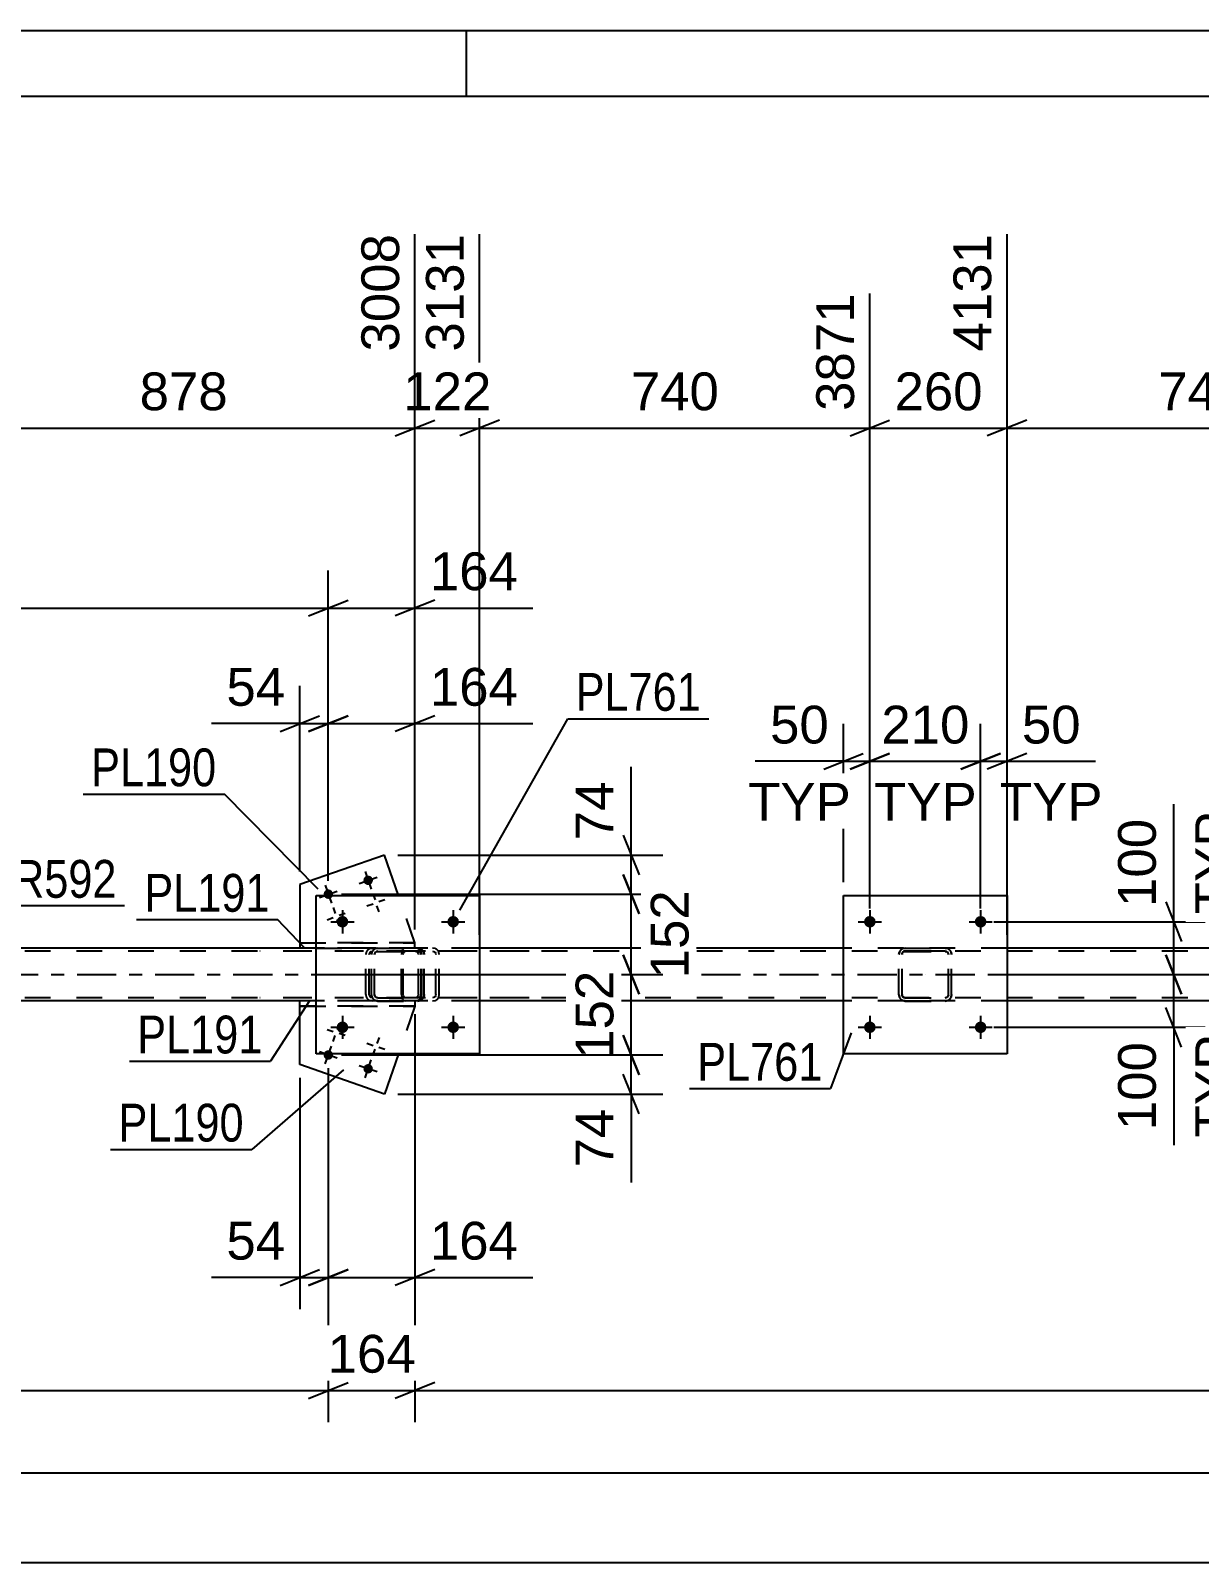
# Model space of a CAD drawing. Header units: millimetres. Extents: x -116 to 725, y -385 to 209.
# Drawn here: x 62 to 150.7, y 92.8 to 208.9 of the extents above; entities that cross this region are included whole.
import ezdxf

# ---------------------------------------------------------------- set-up
doc = ezdxf.new("R2010")
doc.units = ezdxf.units.MM
doc.linetypes.add('DXK_LINE_DOT2', pattern=[3.9198, 1.9599, -1.9599])
doc.linetypes.add('DXK_LINE_DOT3', pattern=[5.9187, 2.979, -0.9799, 0.9799, -0.9799])
doc.styles.add('Arial', font='arial.ttf', dxfattribs={"height": 0.2})
doc.styles.add('Arial Narrow', font='ARIALN.TTF', dxfattribs={"height": 0.2})

# ---------------------------------------------------------------- blocks, each defined once
blk = doc.blocks.new('Unknown-203724257-1113')
at = {"color": 5, "linetype": 'Continuous'}
for p, q in [((725.07, 208.87), (-115.93, 208.87)), ((95.07, 203.87), (95.07, 208.87)), ((720.07, 203.87), (-110.93, 203.87))]:
    blk.add_line(p, q, dxfattribs=at)
blk = doc.blocks.new('Part-203724257-3873 - 3799')
at = {"color": 7, "linetype": 'DXK_LINE_DOT2'}
for p, q in [((90.41, 139.33), (90.31, 139.29)), ((99.81, 139.33), (90.41, 139.33)), ((91.69, 139.09), (91.69, 139.33)), ((92.69, 139.29), (92.5, 139.33)), ((90.16, 139.03), (90.14, 138.85)), ((90.14, 135.81), (90.14, 138.85)), ((90.22, 139.19), (90.16, 139.03)), ((90.31, 139.29), (90.22, 139.19)), ((90.27, 138.85), (90.28, 138.94)), ((90.27, 135.81), (90.27, 138.85)), ((90.28, 138.94), (90.31, 139.02)), ((90.31, 139.02), (90.36, 139.07)), ((90.36, 139.07), (90.41, 139.09)), ((99.81, 139.09), (90.41, 139.09)), ((92.5, 139.09), (92.6, 139.07)), ((92.6, 139.07), (92.68, 139.02)), ((92.68, 139.02), (92.73, 138.94)), ((92.73, 138.94), (92.75, 138.85)), ((92.75, 135.81), (92.75, 138.85)), ((93, 138.85), (92.97, 139.03)), ((93, 135.81), (93, 138.85)), ((90.14, 135.81), (90.16, 135.62)), ((90.16, 135.62), (90.22, 135.47)), ((90.22, 135.47), (90.31, 135.36)), ((90.28, 135.71), (90.27, 135.81)), ((90.31, 135.64), (90.28, 135.71)), ((90.36, 135.58), (90.31, 135.64)), ((90.31, 135.36), (90.41, 135.33)), ((90.41, 135.57), (90.36, 135.58)), ((99.81, 135.57), (90.41, 135.57)), ((99.81, 135.33), (90.41, 135.33)), ((91.69, 135.33), (91.69, 135.57)), ((92.6, 135.58), (92.5, 135.57)), ((92.5, 135.33), (92.69, 135.36)), ((92.68, 135.64), (92.6, 135.58)), ((92.73, 135.71), (92.68, 135.64)), ((92.75, 135.81), (92.73, 135.71)), ((92.97, 135.62), (93, 135.81))]:
    blk.add_line(p, q, dxfattribs=at)
for centre, start, end in [((92.52, 138.83), 23.8494, 68.8059), ((92.52, 135.82), 291.1941, 336.1506)]:
    blk.add_arc(centre, 0.492, start, end, dxfattribs=at)
blk = doc.blocks.new('Part-203724257-3809 - 3799')
at = {"color": 7, "linetype": 'DXK_LINE_DOT2'}
for p, q in [((88.16, 139.29), (88.34, 139.33)), ((88.34, 139.32), (88.16, 139.29)), ((88.34, 139.32), (88.34, 139.33)), ((88.34, 139.33), (91.38, 139.33)), ((88.34, 139.32), (91.38, 139.32)), ((91.38, 139.32), (91.38, 139.33)), ((91.38, 139.33), (91.57, 139.29)), ((91.57, 139.29), (91.38, 139.32)), ((87.86, 138.85), (87.9, 139.03)), ((87.9, 139.03), (87.86, 138.84)), ((87.86, 135.8), (87.86, 138.85)), ((88.1, 138.84), (88.12, 138.94)), ((88.12, 138.94), (88.1, 138.85)), ((88.1, 135.8), (88.1, 138.85)), ((88.17, 139.02), (88.12, 138.94)), ((88.12, 138.94), (88.17, 139.01)), ((88.17, 139.01), (88.25, 139.07)), ((88.25, 139.07), (88.17, 139.02)), ((88.34, 139.09), (88.25, 139.07)), ((88.25, 139.07), (88.34, 139.08)), ((88.34, 139.08), (88.34, 139.09)), ((91.38, 139.09), (88.34, 139.09)), ((88.34, 139.08), (91.38, 139.08)), ((91.38, 139.08), (91.38, 139.09)), ((91.48, 139.07), (91.38, 139.09)), ((91.38, 139.08), (91.48, 139.07)), ((91.48, 139.07), (91.55, 139.01)), ((91.55, 139.02), (91.48, 139.07)), ((91.61, 138.94), (91.55, 139.02)), ((91.55, 139.01), (91.61, 138.94)), ((91.61, 138.94), (91.62, 138.84)), ((91.62, 138.85), (91.61, 138.94)), ((91.62, 135.8), (91.62, 138.85)), ((91.83, 139.03), (91.86, 138.85)), ((91.86, 138.84), (91.83, 139.03)), ((91.86, 135.8), (91.86, 138.85)), ((87.9, 135.62), (87.86, 135.81)), ((87.86, 135.8), (87.9, 135.62)), ((88.1, 135.81), (88.12, 135.71)), ((88.12, 135.71), (88.1, 135.8)), ((88.17, 135.64), (88.12, 135.71)), ((88.12, 135.71), (88.17, 135.64)), ((88.34, 135.33), (88.16, 135.36)), ((88.16, 135.36), (88.34, 135.32)), ((88.25, 135.58), (88.17, 135.64)), ((88.17, 135.64), (88.25, 135.58)), ((88.34, 135.56), (88.25, 135.58)), ((88.25, 135.58), (88.34, 135.57)), ((88.34, 135.56), (88.34, 135.57)), ((88.34, 135.57), (91.38, 135.57)), ((88.34, 135.56), (91.38, 135.56)), ((88.34, 135.32), (88.34, 135.33)), ((88.34, 135.33), (91.38, 135.33)), ((88.34, 135.32), (91.38, 135.32)), ((91.48, 135.58), (91.38, 135.56)), ((91.38, 135.57), (91.48, 135.58)), ((91.38, 135.56), (91.38, 135.57)), ((91.57, 135.36), (91.38, 135.33)), ((91.38, 135.32), (91.57, 135.36)), ((91.38, 135.32), (91.38, 135.33)), ((91.55, 135.64), (91.48, 135.58)), ((91.48, 135.58), (91.55, 135.64)), ((91.61, 135.71), (91.55, 135.64)), ((91.55, 135.64), (91.61, 135.71)), ((91.61, 135.71), (91.62, 135.81)), ((91.62, 135.8), (91.61, 135.71)), ((91.86, 135.81), (91.83, 135.62)), ((91.83, 135.62), (91.86, 135.8))]:
    blk.add_line(p, q, dxfattribs=at)
at = {"color": 7, "linetype": 'DXK_LINE_DOT3'}
blk.add_line((89.86, 137.32), (89.86, 137.33), dxfattribs=at)
at = {"color": 7, "linetype": 'DXK_LINE_DOT2'}
for centre, start, end in [((88.34, 138.85), 112.5, 157.5), ((88.34, 138.84), 112.5, 157.5), ((91.38, 138.85), 22.5, 67.5), ((91.38, 138.84), 22.5, 67.5), ((88.34, 135.81), 202.5, 247.5), ((88.34, 135.8), 202.5, 247.5), ((91.38, 135.81), 292.5, 337.5), ((91.38, 135.8), 292.5, 337.5)]:
    blk.add_arc(centre, 0.48, start, end, dxfattribs=at)
blk = doc.blocks.new('Part-203724257-3808 - 3799')
at = {"color": 2, "linetype": 'Continuous'}
for p, q in [((83.66, 131.32), (83.66, 143.32)), ((83.66, 143.32), (96.06, 143.32)), ((96.06, 143.32), (96.06, 131.32)), ((96.06, 131.32), (83.66, 131.32))]:
    blk.add_line(p, q, dxfattribs=at)
blk = doc.blocks.new('Part-203724257-3814 - 3799')
at = {"color": 2, "linetype": 'Continuous'}
for p, q in [((123.66, 131.32), (123.66, 143.32)), ((123.66, 143.32), (136.06, 143.32)), ((136.06, 143.32), (136.06, 131.32)), ((136.06, 131.32), (123.66, 131.32))]:
    blk.add_line(p, q, dxfattribs=at)
blk = doc.blocks.new('Part-203724257-3815 - 3799')
at = {"color": 7, "linetype": 'DXK_LINE_DOT2'}
for p, q in [((128.16, 139.29), (128.34, 139.33)), ((128.34, 139.32), (128.16, 139.29)), ((128.34, 139.32), (128.34, 139.33)), ((128.34, 139.33), (131.38, 139.33)), ((128.34, 139.32), (131.38, 139.32)), ((131.38, 139.32), (131.38, 139.33)), ((131.38, 139.33), (131.57, 139.29)), ((131.57, 139.29), (131.38, 139.32)), ((127.86, 138.85), (127.9, 139.03)), ((127.9, 139.03), (127.86, 138.84)), ((127.86, 135.8), (127.86, 138.85)), ((128.1, 138.84), (128.12, 138.94)), ((128.12, 138.94), (128.1, 138.85)), ((128.1, 135.8), (128.1, 138.85)), ((128.17, 139.02), (128.12, 138.94)), ((128.12, 138.94), (128.17, 139.01)), ((128.17, 139.01), (128.25, 139.07)), ((128.25, 139.07), (128.17, 139.02)), ((128.34, 139.09), (128.25, 139.07)), ((128.25, 139.07), (128.34, 139.08)), ((128.34, 139.08), (128.34, 139.09)), ((131.38, 139.09), (128.34, 139.09)), ((128.34, 139.08), (131.38, 139.08)), ((131.38, 139.08), (131.38, 139.09)), ((131.47, 139.07), (131.38, 139.09)), ((131.38, 139.08), (131.47, 139.07)), ((131.47, 139.07), (131.55, 139.01)), ((131.55, 139.02), (131.47, 139.07)), ((131.6, 138.94), (131.55, 139.02)), ((131.55, 139.01), (131.6, 138.94)), ((131.6, 138.94), (131.62, 138.84)), ((131.62, 138.85), (131.6, 138.94)), ((131.62, 135.8), (131.62, 138.85)), ((131.83, 139.03), (131.86, 138.85)), ((131.86, 138.84), (131.83, 139.03)), ((131.86, 135.8), (131.86, 138.85)), ((127.9, 135.62), (127.86, 135.81)), ((127.86, 135.8), (127.9, 135.62)), ((128.1, 135.81), (128.12, 135.71)), ((128.12, 135.71), (128.1, 135.8)), ((128.17, 135.64), (128.12, 135.71)), ((128.12, 135.71), (128.17, 135.64)), ((128.34, 135.33), (128.16, 135.36)), ((128.16, 135.36), (128.34, 135.32)), ((128.25, 135.58), (128.17, 135.64)), ((128.17, 135.64), (128.25, 135.58)), ((128.34, 135.56), (128.25, 135.58)), ((128.25, 135.58), (128.34, 135.57)), ((128.34, 135.56), (128.34, 135.57)), ((128.34, 135.57), (131.38, 135.57)), ((128.34, 135.56), (131.38, 135.56)), ((128.34, 135.32), (128.34, 135.33)), ((128.34, 135.33), (131.38, 135.33)), ((128.34, 135.32), (131.38, 135.32)), ((131.47, 135.58), (131.38, 135.56)), ((131.38, 135.57), (131.47, 135.58)), ((131.38, 135.56), (131.38, 135.57)), ((131.57, 135.36), (131.38, 135.33)), ((131.38, 135.32), (131.57, 135.36)), ((131.38, 135.32), (131.38, 135.33)), ((131.55, 135.64), (131.47, 135.58)), ((131.47, 135.58), (131.55, 135.64)), ((131.6, 135.71), (131.55, 135.64)), ((131.55, 135.64), (131.6, 135.71)), ((131.6, 135.71), (131.62, 135.81)), ((131.62, 135.8), (131.6, 135.71)), ((131.86, 135.81), (131.83, 135.62)), ((131.83, 135.62), (131.86, 135.8))]:
    blk.add_line(p, q, dxfattribs=at)
at = {"color": 7, "linetype": 'DXK_LINE_DOT3'}
blk.add_line((129.86, 137.32), (129.86, 137.33), dxfattribs=at)
at = {"color": 7, "linetype": 'DXK_LINE_DOT2'}
for centre, start, end in [((128.34, 138.85), 112.5, 157.5), ((128.34, 138.84), 112.5, 157.5), ((131.38, 138.85), 22.5, 67.5), ((131.38, 138.84), 22.5, 67.5), ((128.34, 135.81), 202.5, 247.5), ((128.34, 135.8), 202.5, 247.5), ((131.38, 135.81), 292.5, 337.5), ((131.38, 135.8), 292.5, 337.5)]:
    blk.add_arc(centre, 0.48, start, end, dxfattribs=at)
blk = doc.blocks.new('Bolt-203724257-3846 - 3799')
at = {"linetype": 'Continuous'}
for points in [[(86.1, 133.33, -1), (85.22, 133.33, -1)], [(94.5, 133.33, -1), (93.62, 133.33, -1)]]:
    blk.add_hatch(color=1, dxfattribs=at).paths.add_polyline_path(points)
at = {"color": 1, "linetype": 'Continuous'}
for p, q in [((85.66, 134.21), (85.66, 132.45)), ((94.06, 134.21), (94.06, 132.45)), ((84.78, 133.33), (86.54, 133.33)), ((93.18, 133.33), (94.94, 133.33))]:
    blk.add_line(p, q, dxfattribs=at)
blk = doc.blocks.new('Bolt-203724257-3847 - 3799')
at = {"linetype": 'Continuous'}
for points in [[(126.1, 141.33, -1), (125.22, 141.33, -1)], [(134.5, 141.33, -1), (133.62, 141.33, -1)]]:
    blk.add_hatch(color=1, dxfattribs=at).paths.add_polyline_path(points)
at = {"color": 1, "linetype": 'Continuous'}
for p, q in [((125.66, 142.21), (125.66, 140.45)), ((134.06, 142.21), (134.06, 140.45)), ((124.78, 141.33), (126.54, 141.33)), ((133.18, 141.33), (134.94, 141.33))]:
    blk.add_line(p, q, dxfattribs=at)
blk = doc.blocks.new('Bolt-203724257-3848 - 3799')
at = {"linetype": 'Continuous'}
for points in [[(126.1, 133.33, -1), (125.22, 133.33, -1)], [(134.5, 133.33, -1), (133.62, 133.33, -1)]]:
    blk.add_hatch(color=1, dxfattribs=at).paths.add_polyline_path(points)
at = {"color": 1, "linetype": 'Continuous'}
for p, q in [((125.66, 134.21), (125.66, 132.45)), ((134.06, 134.21), (134.06, 132.45)), ((124.78, 133.33), (126.54, 133.33)), ((133.18, 133.33), (134.94, 133.33))]:
    blk.add_line(p, q, dxfattribs=at)
blk = doc.blocks.new('Bolt-203724257-3851 - 3799')
at = {"linetype": 'Continuous'}
for points in [[(87.95, 144.59, -1), (87.27, 144.35, -1)], [(84.93, 143.54, -1), (84.25, 143.3, -1)]]:
    blk.add_hatch(color=1, dxfattribs=at).paths.add_polyline_path(points)
at = {"color": 1, "linetype": 'Continuous'}
for p, q in [((87.38, 145.15), (87.85, 143.79)), ((84.36, 144.1), (84.83, 142.74)), ((86.93, 144.23), (88.29, 144.7)), ((83.91, 143.18), (85.27, 143.65)), ((87.97, 143.45), (88.13, 142.99)), ((88.88, 143), (88.43, 142.85)), ((84.95, 142.4), (85.1, 141.95)), ((85.86, 141.95), (85.41, 141.8)), ((87.52, 142.53), (87.98, 142.69)), ((88.44, 142.09), (88.28, 142.54)), ((84.5, 141.48), (84.95, 141.64)), ((85.42, 141.04), (85.26, 141.49))]:
    blk.add_line(p, q, dxfattribs=at)
blk = doc.blocks.new('Part-203724257-3857 - 3799')
at = {"color": 2, "linetype": 'Continuous'}
for p, q in [((82.43, 139.33), (56.06, 139.33)), ((123.66, 139.33), (96.06, 139.33)), ((163.66, 139.33), (136.06, 139.33)), ((82.43, 135.33), (56.06, 135.33)), ((123.66, 135.33), (96.06, 135.33)), ((163.66, 135.33), (136.06, 135.33))]:
    blk.add_line(p, q, dxfattribs=at)
at = {"color": 7, "linetype": 'DXK_LINE_DOT2'}
for p, q in [((96.06, 139.33), (82.43, 139.33)), ((136.06, 139.33), (123.66, 139.33)), ((624.06, 139.09), (-29.17, 139.09)), ((624.06, 135.57), (-29.17, 135.57)), ((96.06, 135.33), (82.43, 135.33)), ((136.06, 135.33), (123.66, 135.33))]:
    blk.add_line(p, q, dxfattribs=at)
at = {"color": 7, "linetype": 'DXK_LINE_DOT3'}
blk.add_line((-29.17, 137.33), (624.06, 137.33), dxfattribs=at)
blk = doc.blocks.new('Bolt-203724257-3901 - 3799')
at = {"linetype": 'Continuous'}
for points in [[(86.1, 141.33, -1), (85.22, 141.33, -1)], [(94.5, 141.33, -1), (93.62, 141.33, -1)]]:
    blk.add_hatch(color=1, dxfattribs=at).paths.add_polyline_path(points)
at = {"color": 1, "linetype": 'Continuous'}
for p, q in [((85.66, 142.21), (85.66, 140.45)), ((94.06, 142.21), (94.06, 140.45)), ((84.78, 141.33), (86.54, 141.33)), ((93.18, 141.33), (94.94, 141.33))]:
    blk.add_line(p, q, dxfattribs=at)
blk = doc.blocks.new('Part-203724257-3981 - 3799')
at = {"color": 2, "linetype": 'Continuous'}
for p, q in [((82.43, 139.73), (82.43, 139.33)), ((82.43, 139.73), (83.66, 139.73)), ((83.66, 139.33), (82.43, 139.33))]:
    blk.add_line(p, q, dxfattribs=at)
at = {"color": 7, "linetype": 'DXK_LINE_DOT2'}
for p, q in [((91.16, 139.73), (83.66, 139.73)), ((83.66, 139.33), (91.16, 139.33)), ((91.16, 139.33), (91.16, 139.73))]:
    blk.add_line(p, q, dxfattribs=at)
blk = doc.blocks.new('Part-203724257-4031 - 3799')
at = {"color": 7, "linetype": 'DXK_LINE_DOT2'}
for p, q in [((91.17, 139.33), (79.4, 139.33)), ((87.94, 139.33), (87.74, 139.29)), ((91.37, 139.29), (91.17, 139.33)), ((91.17, 139.09), (79.4, 139.09)), ((87.47, 139.03), (87.43, 138.85)), ((87.43, 135.81), (87.43, 138.85)), ((87.68, 138.85), (87.7, 138.94)), ((87.68, 135.81), (87.68, 138.85)), ((87.7, 138.94), (87.76, 139.02)), ((87.76, 139.02), (87.84, 139.07)), ((87.84, 139.07), (87.94, 139.09)), ((91.17, 139.09), (91.27, 139.07)), ((91.27, 139.07), (91.36, 139.02)), ((91.36, 139.02), (91.41, 138.94)), ((91.41, 138.94), (91.43, 138.85)), ((91.43, 135.81), (91.43, 138.85)), ((91.69, 138.85), (91.65, 139.03)), ((91.69, 135.81), (91.69, 138.85)), ((91.17, 135.57), (79.4, 135.57)), ((91.17, 135.33), (79.4, 135.33)), ((87.43, 135.81), (87.47, 135.62)), ((87.7, 135.71), (87.68, 135.81)), ((87.76, 135.64), (87.7, 135.71)), ((87.74, 135.36), (87.94, 135.33)), ((87.84, 135.58), (87.76, 135.64)), ((87.94, 135.57), (87.84, 135.58)), ((91.27, 135.58), (91.17, 135.57)), ((91.17, 135.33), (91.37, 135.36)), ((91.36, 135.64), (91.27, 135.58)), ((91.41, 135.71), (91.36, 135.64)), ((91.43, 135.81), (91.41, 135.71)), ((91.65, 135.62), (91.69, 135.81))]:
    blk.add_line(p, q, dxfattribs=at)
for centre, start, end in [((87.92, 138.82), 110.7583, 155.68), ((91.19, 138.82), 24.32, 69.2417), ((87.92, 135.83), 204.32, 249.2417), ((91.19, 135.83), 290.7583, 335.68)]:
    blk.add_arc(centre, 0.496, start, end, dxfattribs=at)
blk = doc.blocks.new('Part-203724257-4054 - 3799')
at = {"color": 2, "linetype": 'Continuous'}
for p, q in [((88.86, 146.38), (82.43, 144.15)), ((89.92, 143.32), (88.86, 146.38)), ((82.43, 144.15), (82.43, 139.73))]:
    blk.add_line(p, q, dxfattribs=at)
at = {"color": 7, "linetype": 'DXK_LINE_DOT2'}
for p, q in [((91.16, 139.73), (89.92, 143.32)), ((82.43, 139.73), (91.16, 139.73))]:
    blk.add_line(p, q, dxfattribs=at)
blk = doc.blocks.new('Bolt-203724257-4088 - 3799')
at = {"linetype": 'Continuous'}
for points in [[(84.25, 131.35, -1), (84.93, 131.11, -1)], [(87.27, 130.3, -1), (87.95, 130.07, -1)]]:
    blk.add_hatch(color=1, dxfattribs=at).paths.add_polyline_path(points)
at = {"color": 1, "linetype": 'Continuous'}
for p, q in [((85.42, 133.61), (85.26, 133.16)), ((84.5, 133.17), (84.95, 133.01)), ((84.95, 132.25), (85.1, 132.71)), ((85.86, 132.7), (85.41, 132.85)), ((88.44, 132.56), (88.28, 132.11)), ((85.27, 131), (83.91, 131.47)), ((84.36, 130.55), (84.83, 131.91)), ((87.52, 132.12), (87.98, 131.96)), ((87.97, 131.2), (88.13, 131.66)), ((88.88, 131.65), (88.43, 131.81)), ((88.29, 129.95), (86.93, 130.42)), ((87.38, 129.5), (87.85, 130.86))]:
    blk.add_line(p, q, dxfattribs=at)
blk = doc.blocks.new('Part-203724257-4093 - 3799')
at = {"color": 2, "linetype": 'Continuous'}
for p, q in [((83.66, 135.33), (82.43, 135.33)), ((82.43, 134.93), (82.43, 135.33)), ((83.66, 134.93), (82.43, 134.93))]:
    blk.add_line(p, q, dxfattribs=at)
at = {"color": 7, "linetype": 'DXK_LINE_DOT2'}
for p, q in [((91.16, 135.33), (83.66, 135.33)), ((91.16, 134.93), (83.66, 134.93)), ((91.16, 135.33), (91.16, 134.93))]:
    blk.add_line(p, q, dxfattribs=at)
blk = doc.blocks.new('Part-203724257-4098 - 3799')
at = {"color": 2, "linetype": 'Continuous'}
for p, q in [((82.43, 130.5), (82.43, 134.93)), ((89.92, 131.32), (88.86, 128.27)), ((88.86, 128.27), (82.43, 130.5))]:
    blk.add_line(p, q, dxfattribs=at)
at = {"color": 7, "linetype": 'DXK_LINE_DOT2'}
for p, q in [((82.43, 134.93), (91.16, 134.93)), ((91.16, 134.93), (89.92, 131.32))]:
    blk.add_line(p, q, dxfattribs=at)
blk = doc.blocks.new('StraightDimension-203724257-4194 - 3799')
at = {"color": 7, "linetype": 'Continuous'}
for p, q in [((84.59, 144.42), (84.59, 159.2)), ((91.16, 140.73), (91.16, 159.2)), ((83.09, 155.75), (86.09, 156.95)), ((92.66, 156.95), (89.66, 155.75)), ((84.59, 156.35), (91.16, 156.35)), ((91.16, 156.35), (100.09, 156.35)), ((91.16, 156.35), (100.09, 156.35))]:
    blk.add_line(p, q, dxfattribs=at)
at = {"color": 0}
blk.add_wipeout([(99.56, 157.1), (99.56, 161.3), (91.69, 161.3), (91.69, 157.1)], dxfattribs=at)
at = {"color": 3, "style": 'Arial'}
blk.add_text('164', height=2.865, dxfattribs=at).set_placement((92.29, 157.7))
blk = doc.blocks.new('StraightDimension-203724257-22665 - 3799')
at = {"color": 7, "linetype": 'Continuous'}
for p, q in [((84.59, 144.42), (84.59, 167.96)), ((91.16, 140.73), (91.16, 167.96)), ((83.09, 164.51), (86.09, 165.71)), ((84.59, 165.11), (91.16, 165.11)), ((92.66, 165.71), (89.66, 164.51)), ((91.16, 165.11), (100.09, 165.11)), ((91.16, 165.11), (100.09, 165.11))]:
    blk.add_line(p, q, dxfattribs=at)
at = {"color": 0}
blk.add_wipeout([(99.56, 165.86), (99.56, 170.06), (91.69, 170.06), (91.69, 165.86)], dxfattribs=at)
at = {"color": 3, "style": 'Arial'}
blk.add_text('164', height=2.865, dxfattribs=at).set_placement((92.29, 166.46))
blk = doc.blocks.new('StraightDimension-203724257-4124 - 3799')
at = {"color": 7, "linetype": 'Continuous'}
for p, q in [((13.49, 130.32), (13.49, 103.4)), ((84.59, 130.23), (84.59, 103.4)), ((14.99, 106.4), (11.99, 105.2)), ((13.49, 105.8), (84.59, 105.8)), ((83.09, 105.2), (86.09, 106.4))]:
    blk.add_line(p, q, dxfattribs=at)
at = {"color": 0}
blk.add_wipeout([(54.09, 106.55), (54.09, 110.75), (43.99, 110.75), (43.99, 106.55)], dxfattribs=at)
at = {"color": 3, "style": 'Arial'}
blk.add_text('1778', height=2.865, dxfattribs=at).set_placement((44.59, 107.15))
blk = doc.blocks.new('StraightDimension-203724257-13118 - 3799')
at = {"color": 7, "linetype": 'Continuous'}
for p, q in [((107.56, 146.38), (107.56, 153.08)), ((107.56, 146.38), (107.56, 153.08)), ((106.96, 147.88), (108.16, 144.88)), ((89.86, 146.38), (109.96, 146.38)), ((107.56, 143.42), (107.56, 146.38)), ((108.16, 141.92), (106.96, 144.92)), ((85.59, 143.42), (109.96, 143.42))]:
    blk.add_line(p, q, dxfattribs=at)
at = {"color": 0}
blk.add_wipeout([(106.81, 152.55), (102.61, 152.55), (102.61, 146.91), (106.81, 146.91)], dxfattribs=at)
at = {"color": 3, "style": 'Arial'}
blk.add_text('74', height=2.865, rotation=90.0002, dxfattribs=at).set_placement((106.21, 147.51))
blk = doc.blocks.new('StraightDimension-203724257-4101 - 3799')
at = {"color": 7, "linetype": 'Continuous'}
for p, q in [((91.16, 134.33), (91.16, 103.4)), ((92.66, 106.4), (89.66, 105.2)), ((91.16, 105.8), (657.91, 105.8))]:
    blk.add_line(p, q, dxfattribs=at)
blk = doc.blocks.new('StraightDimension-203724257-13119 - 3799')
at = {"color": 7, "linetype": 'Continuous'}
for p, q in [((106.96, 144.92), (108.16, 141.92)), ((85.59, 143.42), (110.41, 143.42)), ((107.56, 137.33), (107.56, 143.42)), ((108.16, 135.83), (106.96, 138.83)), ((86.18, 137.33), (110.41, 137.33))]:
    blk.add_line(p, q, dxfattribs=at)
at = {"color": 0}
blk.add_wipeout([(112.51, 144.31), (108.31, 144.31), (108.31, 136.44), (112.51, 136.44)], dxfattribs=at)
at = {"color": 3, "style": 'Arial'}
blk.add_text('152', height=2.865, rotation=90.0002, dxfattribs=at).set_placement((111.91, 137.04))
blk = doc.blocks.new('StraightDimension-203724257-4114 - 3799')
at = {"color": 7, "linetype": 'Continuous'}
for p, q in [((91.16, 134.33), (91.16, 103.4)), ((84.59, 130.23), (84.59, 103.4)), ((83.09, 105.2), (86.09, 106.4)), ((84.59, 105.8), (91.16, 105.8)), ((92.66, 106.4), (89.66, 105.2))]:
    blk.add_line(p, q, dxfattribs=at)
at = {"color": 0}
blk.add_wipeout([(91.81, 106.55), (91.81, 110.75), (83.94, 110.75), (83.94, 106.55)], dxfattribs=at)
at = {"color": 3, "style": 'Arial'}
blk.add_text('164', height=2.865, dxfattribs=at).set_placement((84.54, 107.15))
blk = doc.blocks.new('StraightDimension-203724257-4202 - 3799')
at = {"color": 7, "linetype": 'Continuous'}
for p, q in [((82.43, 145.15), (82.43, 159.2)), ((84.59, 144.42), (84.59, 159.2)), ((80.93, 155.75), (83.93, 156.95)), ((86.09, 156.95), (83.09, 155.75)), ((82.43, 156.35), (75.73, 156.35)), ((82.43, 156.35), (75.73, 156.35)), ((82.43, 156.35), (84.59, 156.35))]:
    blk.add_line(p, q, dxfattribs=at)
at = {"color": 0}
blk.add_wipeout([(81.91, 157.1), (81.91, 161.3), (76.26, 161.3), (76.26, 157.1)], dxfattribs=at)
at = {"color": 3, "style": 'Arial'}
blk.add_text('54', height=2.865, dxfattribs=at).set_placement((76.86, 157.7))
blk = doc.blocks.new('StraightDimension-203724257-4213 - 3799')
at = {"color": 7, "linetype": 'Continuous'}
for p, q in [((91.16, 133.93), (91.16, 111.97)), ((84.59, 130.23), (84.59, 111.97)), ((83.09, 113.77), (86.09, 114.97)), ((92.66, 114.97), (89.66, 113.77)), ((84.59, 114.37), (91.16, 114.37)), ((91.16, 114.37), (100.09, 114.37)), ((91.16, 114.37), (100.09, 114.37))]:
    blk.add_line(p, q, dxfattribs=at)
at = {"color": 0}
blk.add_wipeout([(99.56, 115.12), (99.56, 119.32), (91.69, 119.32), (91.69, 115.12)], dxfattribs=at)
at = {"color": 3, "style": 'Arial'}
blk.add_text('164', height=2.865, dxfattribs=at).set_placement((92.29, 115.72))
blk = doc.blocks.new('StraightDimension-203724257-4221 - 3799')
at = {"color": 7, "linetype": 'Continuous'}
for p, q in [((84.59, 130.23), (84.59, 111.97)), ((82.43, 129.5), (82.43, 111.97)), ((80.93, 113.77), (83.93, 114.97)), ((86.09, 114.97), (83.09, 113.77)), ((82.43, 114.37), (75.73, 114.37)), ((82.43, 114.37), (75.73, 114.37)), ((82.43, 114.37), (84.59, 114.37))]:
    blk.add_line(p, q, dxfattribs=at)
at = {"color": 0}
blk.add_wipeout([(81.91, 115.12), (81.91, 119.32), (76.26, 119.32), (76.26, 115.12)], dxfattribs=at)
at = {"color": 3, "style": 'Arial'}
blk.add_text('54', height=2.865, dxfattribs=at).set_placement((76.86, 115.72))
blk = doc.blocks.new('StraightDimension-203724257-4297 - 3799')
at = {"color": 7, "linetype": 'Continuous'}
for p, q in [((148.7, 141.33), (148.7, 150.25)), ((148.7, 141.33), (148.7, 150.25)), ((148.1, 142.83), (149.3, 139.83)), ((135.06, 141.33), (151.1, 141.33)), ((148.7, 137.33), (148.7, 141.33)), ((149.3, 135.83), (148.1, 138.83)), ((135.06, 137.33), (151.1, 137.33))]:
    blk.add_line(p, q, dxfattribs=at)
at = {"color": 0, "linetype": 'Continuous'}
blk.add_wipeout([(153.8, 150.27), (149.6, 150.27), (149.6, 141.3), (153.8, 141.3)], dxfattribs=at)
at = {"color": 0}
blk.add_wipeout([(147.95, 149.72), (143.75, 149.72), (143.75, 141.85), (147.95, 141.85)], dxfattribs=at)
at = {"color": 3, "style": 'Arial'}
blk.add_text('100', height=2.865, rotation=90.0002, dxfattribs=at).set_placement((147.35, 142.45))
at = {"color": 3, "linetype": 'Continuous', "style": 'Arial'}
blk.add_text('TYP', height=2.865, rotation=90.0002, dxfattribs=at).set_placement((153.2, 141.9))
blk = doc.blocks.new('StraightDimension-203724257-4320 - 3799')
at = {"color": 7, "linetype": 'Continuous'}
for p, q in [((148.1, 138.83), (149.3, 135.83)), ((135.06, 137.33), (151.1, 137.33)), ((148.7, 133.33), (148.7, 137.33)), ((149.3, 131.83), (148.1, 134.83)), ((135.06, 133.33), (151.1, 133.33)), ((148.7, 133.33), (148.7, 124.4)), ((148.7, 133.33), (148.7, 124.4))]:
    blk.add_line(p, q, dxfattribs=at)
at = {"color": 0}
blk.add_wipeout([(147.95, 132.8), (143.75, 132.8), (143.75, 124.93), (147.95, 124.93)], dxfattribs=at)
at = {"color": 0, "linetype": 'Continuous'}
blk.add_wipeout([(153.8, 133.35), (149.6, 133.35), (149.6, 124.38), (153.8, 124.38)], dxfattribs=at)
at = {"color": 3, "linetype": 'Continuous', "style": 'Arial'}
blk.add_text('TYP', height=2.865, rotation=90.0002, dxfattribs=at).set_placement((153.2, 124.98))
at = {"color": 3, "style": 'Arial'}
blk.add_text('100', height=2.865, rotation=90.0002, dxfattribs=at).set_placement((147.35, 125.53))
blk = doc.blocks.new('StraightDimension-203724257-4344 - 3799')
at = {"color": 7, "linetype": 'Continuous'}
for p, q in [((125.66, 142.33), (125.66, 156.34)), ((134.06, 142.33), (134.06, 156.34)), ((124.16, 152.89), (127.16, 154.09)), ((125.66, 153.49), (134.06, 153.49)), ((135.56, 154.09), (132.56, 152.89))]:
    blk.add_line(p, q, dxfattribs=at)
at = {"color": 0}
blk.add_wipeout([(133.8, 154.24), (133.8, 158.44), (125.93, 158.44), (125.93, 154.24)], dxfattribs=at)
at = {"color": 0, "linetype": 'Continuous'}
blk.add_wipeout([(134.35, 148.39), (134.35, 152.59), (125.38, 152.59), (125.38, 148.39)], dxfattribs=at)
at = {"color": 3, "style": 'Arial'}
blk.add_text('210', height=2.865, dxfattribs=at).set_placement((126.53, 154.84))
at = {"color": 3, "linetype": 'Continuous', "style": 'Arial'}
blk.add_text('TYP', height=2.865, dxfattribs=at).set_placement((125.98, 148.99))
blk = doc.blocks.new('StraightDimension-203724257-4360 - 3799')
at = {"color": 7, "linetype": 'Continuous'}
for p, q in [((134.06, 142.33), (134.06, 156.34)), ((136.06, 144.32), (136.06, 156.34)), ((132.56, 152.89), (135.56, 154.09)), ((134.06, 153.49), (136.06, 153.49)), ((137.56, 154.09), (134.56, 152.89)), ((136.06, 153.49), (142.76, 153.49)), ((136.06, 153.49), (142.76, 153.49))]:
    blk.add_line(p, q, dxfattribs=at)
at = {"color": 0}
blk.add_wipeout([(142.24, 154.24), (142.24, 158.44), (136.59, 158.44), (136.59, 154.24)], dxfattribs=at)
at = {"color": 0, "linetype": 'Continuous'}
blk.add_wipeout([(143.9, 148.39), (143.9, 152.59), (134.92, 152.59), (134.92, 148.39)], dxfattribs=at)
at = {"color": 3, "style": 'Arial'}
blk.add_text('50', height=2.865, dxfattribs=at).set_placement((137.19, 154.84))
at = {"color": 3, "linetype": 'Continuous', "style": 'Arial'}
blk.add_text('TYP', height=2.865, dxfattribs=at).set_placement((135.52, 148.99))
blk = doc.blocks.new('StraightDimension-203724257-4373 - 3799')
at = {"color": 7, "linetype": 'Continuous'}
for p, q in [((123.66, 144.32), (123.66, 156.34)), ((125.66, 142.33), (125.66, 156.34)), ((123.66, 153.49), (116.97, 153.49)), ((123.66, 153.49), (116.97, 153.49)), ((122.16, 152.89), (125.16, 154.09)), ((123.66, 153.49), (125.66, 153.49)), ((127.16, 154.09), (124.16, 152.89))]:
    blk.add_line(p, q, dxfattribs=at)
at = {"color": 0}
blk.add_wipeout([(123.14, 154.24), (123.14, 158.44), (117.49, 158.44), (117.49, 154.24)], dxfattribs=at)
at = {"color": 0, "linetype": 'Continuous'}
blk.add_wipeout([(124.8, 148.39), (124.8, 152.59), (115.83, 152.59), (115.83, 148.39)], dxfattribs=at)
at = {"color": 3, "style": 'Arial'}
blk.add_text('50', height=2.865, dxfattribs=at).set_placement((118.09, 154.84))
at = {"color": 3, "linetype": 'Continuous', "style": 'Arial'}
blk.add_text('TYP', height=2.865, dxfattribs=at).set_placement((116.43, 148.99))
blk = doc.blocks.new('StraightDimension-203724257-4387 - 3799')
at = {"color": 7, "linetype": 'Continuous'}
blk.add_line((-29.81, 99.57), (658.55, 99.57), dxfattribs=at)
blk = doc.blocks.new('StraightDimension-203724257-4424 - 3799')
at = {"color": 7, "linetype": 'Continuous'}
for p, q in [((136.06, 140.33), (136.06, 193.44)), ((165.66, 142.33), (165.66, 188.94)), ((137.56, 179.35), (134.56, 178.15)), ((164.16, 178.15), (167.16, 179.35)), ((136.06, 178.75), (165.66, 178.75))]:
    blk.add_line(p, q, dxfattribs=at)
at = {"color": 0}
blk.add_wipeout([(154.8, 179.5), (154.8, 183.7), (146.93, 183.7), (146.93, 179.5)], dxfattribs=at)
at = {"color": 3, "style": 'Arial'}
blk.add_text('740', height=2.865, dxfattribs=at).set_placement((147.53, 180.1))
at = {"color": 0, "linetype": 'Continuous'}
blk.add_wipeout([(165.06, 189.54), (160.86, 189.54), (160.86, 179.45), (165.06, 179.45)], dxfattribs=at)
at = {"color": 3, "linetype": 'Continuous', "style": 'Arial'}
blk.add_text('4871', height=2.865, rotation=90.0002, dxfattribs=at).set_placement((164.46, 180.05))
blk = doc.blocks.new('StraightDimension-203724257-4425 - 3799')
at = {"color": 7, "linetype": 'Continuous'}
for p, q in [((136.06, 140.33), (136.06, 193.44)), ((125.66, 142.33), (125.66, 188.94)), ((124.16, 178.15), (127.16, 179.35)), ((137.56, 179.35), (134.56, 178.15)), ((125.66, 178.75), (136.06, 178.75))]:
    blk.add_line(p, q, dxfattribs=at)
at = {"color": 0}
blk.add_wipeout([(134.8, 179.5), (134.8, 183.7), (126.93, 183.7), (126.93, 179.5)], dxfattribs=at)
at = {"color": 3, "style": 'Arial'}
blk.add_text('260', height=2.865, dxfattribs=at).set_placement((127.53, 180.1))
at = {"color": 0, "linetype": 'Continuous'}
blk.add_wipeout([(135.46, 194.04), (131.26, 194.04), (131.26, 183.95), (135.46, 183.95)], dxfattribs=at)
at = {"color": 3, "linetype": 'Continuous', "style": 'Arial'}
blk.add_text('4131', height=2.865, rotation=90.0002, dxfattribs=at).set_placement((134.86, 184.55))
blk = doc.blocks.new('StraightDimension-203724257-4426 - 3799')
at = {"color": 7, "linetype": 'Continuous'}
for p, q in [((96.06, 140.33), (96.06, 193.44)), ((125.66, 142.33), (125.66, 188.94)), ((97.56, 179.35), (94.56, 178.15)), ((124.16, 178.15), (127.16, 179.35)), ((96.06, 178.75), (125.66, 178.75))]:
    blk.add_line(p, q, dxfattribs=at)
at = {"color": 0}
blk.add_wipeout([(114.8, 179.5), (114.8, 183.7), (106.93, 183.7), (106.93, 179.5)], dxfattribs=at)
at = {"color": 3, "style": 'Arial'}
blk.add_text('740', height=2.865, dxfattribs=at).set_placement((107.53, 180.1))
at = {"color": 0, "linetype": 'Continuous'}
blk.add_wipeout([(125.06, 189.54), (120.86, 189.54), (120.86, 179.45), (125.06, 179.45)], dxfattribs=at)
at = {"color": 3, "linetype": 'Continuous', "style": 'Arial'}
blk.add_text('3871', height=2.865, rotation=90.0002, dxfattribs=at).set_placement((124.46, 180.05))
blk = doc.blocks.new('StraightDimension-203724257-4427 - 3799')
at = {"color": 7, "linetype": 'Continuous'}
for p, q in [((91.16, 140.73), (91.16, 193.44)), ((96.06, 140.33), (96.06, 193.44)), ((89.66, 178.15), (92.66, 179.35)), ((97.56, 179.35), (94.56, 178.15)), ((91.16, 178.75), (96.06, 178.75))]:
    blk.add_line(p, q, dxfattribs=at)
at = {"color": 0}
blk.add_wipeout([(97.55, 179.5), (97.55, 183.7), (89.68, 183.7), (89.68, 179.5)], dxfattribs=at)
at = {"color": 3, "style": 'Arial'}
blk.add_text('122', height=2.865, dxfattribs=at).set_placement((90.28, 180.1))
at = {"color": 0, "linetype": 'Continuous'}
blk.add_wipeout([(95.46, 194.04), (91.26, 194.04), (91.26, 183.95), (95.46, 183.95)], dxfattribs=at)
at = {"color": 3, "linetype": 'Continuous', "style": 'Arial'}
blk.add_text('3131', height=2.865, rotation=90.0002, dxfattribs=at).set_placement((94.86, 184.55))
blk = doc.blocks.new('StraightDimension-203724257-4428 - 3799')
at = {"color": 7, "linetype": 'Continuous'}
for p, q in [((56.06, 140.33), (56.06, 193.44)), ((91.16, 140.73), (91.16, 193.44)), ((57.56, 179.35), (54.56, 178.15)), ((89.66, 178.15), (92.66, 179.35)), ((56.06, 178.75), (91.16, 178.75))]:
    blk.add_line(p, q, dxfattribs=at)
at = {"color": 0, "linetype": 'Continuous'}
blk.add_wipeout([(90.56, 194.04), (86.36, 194.04), (86.36, 183.95), (90.56, 183.95)], dxfattribs=at)
at = {"color": 0}
blk.add_wipeout([(77.55, 179.5), (77.55, 183.7), (69.68, 183.7), (69.68, 179.5)], dxfattribs=at)
at = {"color": 3, "linetype": 'Continuous', "style": 'Arial'}
blk.add_text('3008', height=2.865, rotation=90.0002, dxfattribs=at).set_placement((89.96, 184.55))
at = {"color": 3, "style": 'Arial'}
blk.add_text('878', height=2.865, dxfattribs=at).set_placement((70.28, 180.1))
blk = doc.blocks.new('StraightDimension-203724257-5111 - 3799')
at = {"color": 7, "linetype": 'Continuous'}
blk.add_line((-29.17, 92.77), (657.91, 92.77), dxfattribs=at)
blk = doc.blocks.new('StraightDimension-203724257-13120 - 3799')
at = {"color": 7, "linetype": 'Continuous'}
for p, q in [((106.96, 138.83), (108.16, 135.83)), ((86.18, 137.33), (109.96, 137.33)), ((107.56, 131.23), (107.56, 137.33)), ((108.16, 129.73), (106.96, 132.73)), ((85.59, 131.23), (109.96, 131.23))]:
    blk.add_line(p, q, dxfattribs=at)
at = {"color": 0}
blk.add_wipeout([(106.81, 138.21), (102.61, 138.21), (102.61, 130.34), (106.81, 130.34)], dxfattribs=at)
at = {"color": 3, "style": 'Arial'}
blk.add_text('152', height=2.865, rotation=90.0002, dxfattribs=at).set_placement((106.21, 130.94))
blk = doc.blocks.new('StraightDimension-203724257-13121 - 3799')
at = {"color": 7, "linetype": 'Continuous'}
for p, q in [((106.96, 132.73), (108.16, 129.73)), ((85.59, 131.23), (109.96, 131.23)), ((107.56, 128.27), (107.56, 131.23)), ((108.16, 126.77), (106.96, 129.77)), ((89.86, 128.27), (109.96, 128.27)), ((107.56, 128.27), (107.56, 121.57)), ((107.56, 128.27), (107.56, 121.57))]:
    blk.add_line(p, q, dxfattribs=at)
at = {"color": 0}
blk.add_wipeout([(106.81, 127.75), (102.61, 127.75), (102.61, 122.1), (106.81, 122.1)], dxfattribs=at)
at = {"color": 3, "style": 'Arial'}
blk.add_text('74', height=2.865, rotation=90.0002, dxfattribs=at).set_placement((106.21, 122.7))
blk = doc.blocks.new('StraightDimension-203724257-22666 - 3799')
at = {"color": 7, "linetype": 'Continuous'}
for p, q in [((13.4, 144.32), (13.4, 167.96)), ((84.59, 144.42), (84.59, 167.96)), ((14.9, 165.71), (11.9, 164.51)), ((13.4, 165.11), (84.59, 165.11)), ((83.09, 164.51), (86.09, 165.71))]:
    blk.add_line(p, q, dxfattribs=at)
at = {"color": 0}
blk.add_wipeout([(54.04, 165.86), (54.04, 170.06), (43.95, 170.06), (43.95, 165.86)], dxfattribs=at)
at = {"color": 3, "style": 'Arial'}
blk.add_text('1780', height=2.865, dxfattribs=at).set_placement((44.55, 166.46))
blk = doc.blocks.new('Mark-203724257-3810 - 3799')
at = {"color": 30, "linetype": 'Continuous'}
for p in [(124.23, 132.9), (111.97, 128.68)]:
    blk.add_line(p, (122.68, 128.68), dxfattribs=at)
at = {"color": 0}
blk.add_wipeout([(122.08, 129.28), (122.08, 132.28), (112.57, 132.28), (112.57, 129.28)], dxfattribs=at)
blk.add_wipeout([(122.08, 129.28), (122.08, 132.28), (112.57, 132.28), (112.57, 129.28)], dxfattribs=at)
at = {"color": 3, "style": 'Arial Narrow'}
blk.add_text('PL761', height=2.863, dxfattribs=at).set_placement((112.57, 129.28))
blk = doc.blocks.new('Mark-203724257-3804 - 3799')
at = {"color": 30, "linetype": 'Continuous'}
for p, q in [((94.57, 142.22), (102.75, 156.72)), ((102.75, 156.72), (113.45, 156.72))]:
    blk.add_line(p, q, dxfattribs=at)
at = {"color": 0}
blk.add_wipeout([(112.85, 157.32), (112.85, 160.32), (103.35, 160.32), (103.35, 157.32)], dxfattribs=at)
blk.add_wipeout([(112.85, 157.32), (112.85, 160.32), (103.35, 160.32), (103.35, 157.32)], dxfattribs=at)
at = {"color": 3, "style": 'Arial Narrow'}
blk.add_text('PL761', height=2.863, dxfattribs=at).set_placement((103.35, 157.32))
blk = doc.blocks.new('Mark-203724257-3853 - 3799')
at = {"color": 30, "linetype": 'Continuous'}
for p, q in [((56.99, 138.66), (58.08, 142.55)), ((58.08, 142.55), (69.14, 142.55))]:
    blk.add_line(p, q, dxfattribs=at)
at = {"color": 0}
blk.add_wipeout([(68.54, 143.15), (68.54, 146.15), (58.68, 146.15), (58.68, 143.15)], dxfattribs=at)
blk.add_wipeout([(68.54, 143.15), (68.54, 146.15), (58.68, 146.15), (58.68, 143.15)], dxfattribs=at)
at = {"color": 3, "style": 'Arial Narrow'}
blk.add_text('TR592', height=2.863, dxfattribs=at).set_placement((58.68, 143.15))
blk = doc.blocks.new('Mark-203724257-3977 - 3799')
at = {"color": 30, "linetype": 'Continuous'}
for p in [(70.04, 141.49), (82.8, 139.33)]:
    blk.add_line(p, (80.74, 141.49), dxfattribs=at)
at = {"color": 0}
blk.add_wipeout([(80.14, 142.09), (80.14, 145.09), (70.64, 145.09), (70.64, 142.09)], dxfattribs=at)
blk.add_wipeout([(80.14, 142.09), (80.14, 145.09), (70.64, 145.09), (70.64, 142.09)], dxfattribs=at)
at = {"color": 3, "style": 'Arial Narrow'}
blk.add_text('PL191', height=2.863, dxfattribs=at).set_placement((70.64, 142.09))
blk = doc.blocks.new('Mark-203724257-4050 - 3799')
at = {"color": 30, "linetype": 'Continuous'}
for p in [(66, 151), (83.83, 143.8)]:
    blk.add_line(p, (76.71, 151), dxfattribs=at)
at = {"color": 0}
blk.add_wipeout([(76.11, 151.6), (76.11, 154.6), (66.6, 154.6), (66.6, 151.6)], dxfattribs=at)
blk.add_wipeout([(76.11, 151.6), (76.11, 154.6), (66.6, 154.6), (66.6, 151.6)], dxfattribs=at)
at = {"color": 3, "style": 'Arial Narrow'}
blk.add_text('PL190', height=2.863, dxfattribs=at).set_placement((66.6, 151.6))
blk = doc.blocks.new('Mark-203724257-4089 - 3799')
at = {"color": 30, "linetype": 'Continuous'}
for p in [(83.16, 135.33), (69.5, 130.75)]:
    blk.add_line(p, (80.2, 130.75), dxfattribs=at)
at = {"color": 0}
blk.add_wipeout([(79.6, 131.35), (79.6, 134.35), (70.1, 134.35), (70.1, 131.35)], dxfattribs=at)
blk.add_wipeout([(79.6, 131.35), (79.6, 134.35), (70.1, 134.35), (70.1, 131.35)], dxfattribs=at)
at = {"color": 3, "style": 'Arial Narrow'}
blk.add_text('PL191', height=2.863, dxfattribs=at).set_placement((70.1, 131.35))
blk = doc.blocks.new('Mark-203724257-4094 - 3799')
at = {"color": 30, "linetype": 'Continuous'}
for p in [(85.73, 130.1), (68.08, 124.07)]:
    blk.add_line(p, (78.78, 124.07), dxfattribs=at)
at = {"color": 0}
blk.add_wipeout([(78.18, 124.67), (78.18, 127.67), (68.68, 127.67), (68.68, 124.67)], dxfattribs=at)
blk.add_wipeout([(78.18, 124.67), (78.18, 127.67), (68.68, 127.67), (68.68, 124.67)], dxfattribs=at)
at = {"color": 3, "style": 'Arial Narrow'}
blk.add_text('PL190', height=2.863, dxfattribs=at).set_placement((68.68, 124.67))

msp = doc.modelspace()

# ---------------------------------------------------------------- block references
for name in ['Unknown-203724257-1113', 'Part-203724257-4054 - 3799', 'Bolt-203724257-3851 - 3799', 'Part-203724257-3808 - 3799', 'Part-203724257-3814 - 3799', 'Bolt-203724257-3901 - 3799', 'Bolt-203724257-3847 - 3799', 'Part-203724257-3857 - 3799', 'Part-203724257-4031 - 3799', 'Part-203724257-3981 - 3799', 'Part-203724257-3809 - 3799', 'Part-203724257-3873 - 3799', 'Part-203724257-3815 - 3799', 'Part-203724257-4093 - 3799', 'Part-203724257-4098 - 3799', 'Bolt-203724257-4088 - 3799', 'Bolt-203724257-3846 - 3799', 'Bolt-203724257-3848 - 3799']:
    msp.add_blockref(name, (0, 0))

# ---------------------------------------------------------------- next in the draw order: block references
for name in ['StraightDimension-203724257-4194 - 3799', 'StraightDimension-203724257-4297 - 3799', 'StraightDimension-203724257-4101 - 3799', 'StraightDimension-203724257-4124 - 3799']:
    msp.add_blockref(name, (0, 0))

# ---------------------------------------------------------------- next in the draw order: block references
for name in ['StraightDimension-203724257-22665 - 3799', 'StraightDimension-203724257-4344 - 3799', 'StraightDimension-203724257-4320 - 3799', 'StraightDimension-203724257-4114 - 3799']:
    msp.add_blockref(name, (0, 0))

# ---------------------------------------------------------------- next in the draw order: block references
for name in ['StraightDimension-203724257-4373 - 3799', 'StraightDimension-203724257-4360 - 3799', 'StraightDimension-203724257-13118 - 3799', 'StraightDimension-203724257-4213 - 3799']:
    msp.add_blockref(name, (0, 0))

# ---------------------------------------------------------------- next in the draw order: block references
for name in ['StraightDimension-203724257-4424 - 3799', 'StraightDimension-203724257-13119 - 3799', 'StraightDimension-203724257-4221 - 3799']:
    msp.add_blockref(name, (0, 0))

# ---------------------------------------------------------------- next in the draw order: block references
for name in ['StraightDimension-203724257-4425 - 3799', 'StraightDimension-203724257-4202 - 3799', 'Mark-203724257-4089 - 3799', 'StraightDimension-203724257-4387 - 3799']:
    msp.add_blockref(name, (0, 0))

# ---------------------------------------------------------------- next in the draw order: block references
for name in ['StraightDimension-203724257-4426 - 3799', 'StraightDimension-203724257-5111 - 3799']:
    msp.add_blockref(name, (0, 0))

# ---------------------------------------------------------------- next in the draw order: block references
for name in ['StraightDimension-203724257-4427 - 3799', 'StraightDimension-203724257-13120 - 3799', 'Mark-203724257-3810 - 3799']:
    msp.add_blockref(name, (0, 0))

# ---------------------------------------------------------------- next in the draw order: block references
for name in ['StraightDimension-203724257-4428 - 3799', 'Mark-203724257-3804 - 3799', 'StraightDimension-203724257-13121 - 3799']:
    msp.add_blockref(name, (0, 0))

# ---------------------------------------------------------------- next in the draw order: block references
for name in ['StraightDimension-203724257-22666 - 3799', 'Mark-203724257-4094 - 3799']:
    msp.add_blockref(name, (0, 0))

# ---------------------------------------------------------------- next in the draw order: block references
for name in ['Mark-203724257-3853 - 3799', 'Mark-203724257-3977 - 3799']:
    msp.add_blockref(name, (0, 0))

# ---------------------------------------------------------------- next in the draw order: block references
msp.add_blockref('Mark-203724257-4050 - 3799', (0, 0))

doc.saveas('drawing.dxf')
